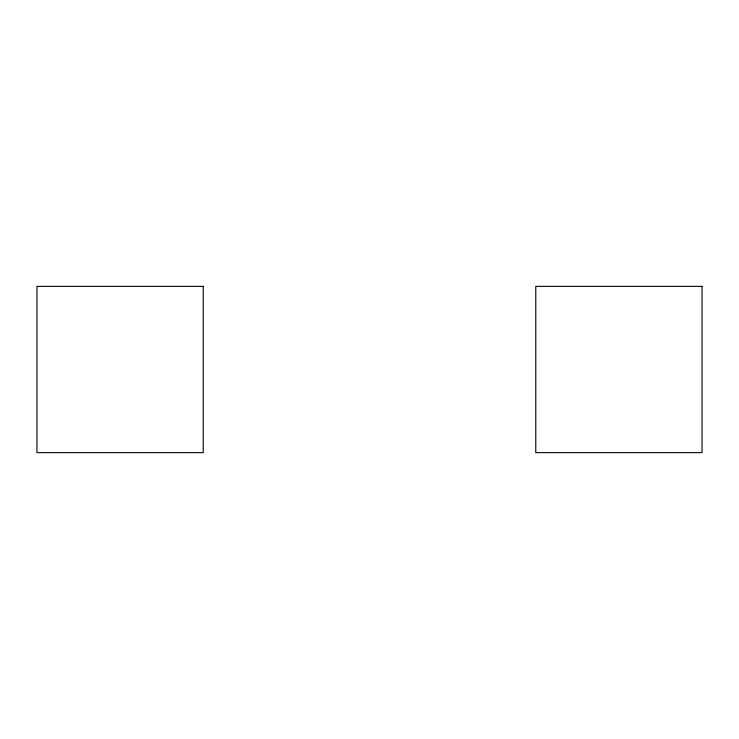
<?xml version="1.0" encoding="UTF-8"?>
<svg xmlns="http://www.w3.org/2000/svg" width="739" height="739" viewBox="0 0 739 739"><rect width="100%" height="100%" fill="white"/><g stroke="black" fill="none" stroke-linecap="round" stroke-linejoin="round"><path stroke-width="1.11" d="M203.225 286.363L36.95 286.363L36.95 452.637L203.225 452.637L203.225 286.363M702.05 286.363L535.775 286.363L535.775 452.637L702.05 452.637L702.05 286.363"/></g></svg>
